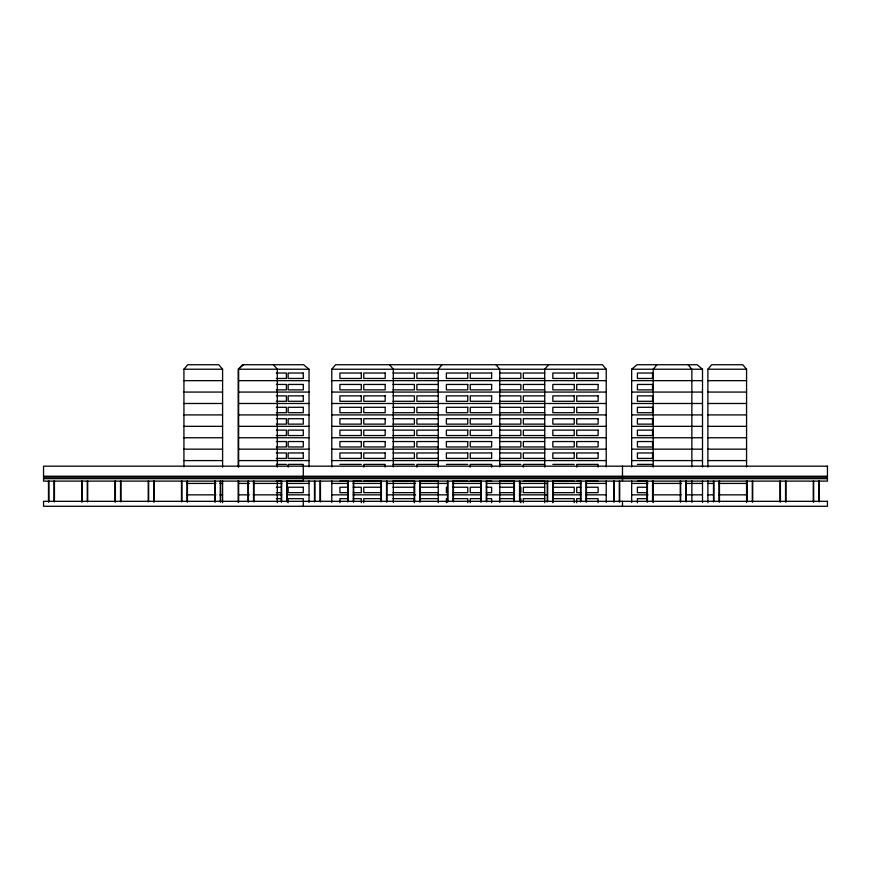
<?xml version="1.0" encoding="UTF-8"?>
<svg xmlns="http://www.w3.org/2000/svg" width="871" height="871" viewBox="0 0 871 871"><rect width="100%" height="100%" fill="white"/><g stroke="black" fill="none" stroke-linecap="round" stroke-linejoin="round"><path stroke-width="1.31" d="M183.933 466.932L183.933 369.228L187.733 364.731L218.795 364.731L222.595 369.228L222.595 467.096M238.632 466.932L238.632 369.228L242.432 364.731L303.652 364.731L309.031 369.228L309.031 466.932M331.786 466.932L331.786 369.228L335.585 364.731L602.427 364.731L606.227 369.228L606.227 466.932M442.043 364.731L438.244 369.228L438.265 467.096M548.512 364.731L544.713 369.228L544.723 467.096M656.995 364.731L653.196 369.228L653.196 467.096M707.894 467.096L707.894 369.228L711.694 364.731L742.756 364.731L746.567 369.228L746.567 466.932M243.564 364.731L238.186 369.228L238.186 466.932M631.66 466.932L631.66 369.228L637.039 364.731L697.127 364.731L702.505 369.228L702.505 466.932M183.933 369.228L222.595 369.228M238.632 369.228L309.031 369.228M331.786 369.228L606.227 369.228M631.66 369.228L702.505 369.228M707.894 369.228L746.567 369.228M276.325 373.028L286.407 373.028L286.407 378.46L276.325 378.46M392.995 373.028L414.389 373.028L414.389 378.46L392.995 378.46M438.265 373.028L416.871 373.028L416.871 378.45L438.265 378.45M499.464 373.028L520.858 373.028L520.858 378.46L499.464 378.46M544.723 373.028L523.329 373.028L523.329 378.45L544.723 378.45M183.933 380.649L222.595 380.649M238.632 380.649L309.031 380.649M331.786 380.649L606.227 380.649M631.66 380.649L702.505 380.649M707.894 380.649L746.567 380.649M276.325 384.449L286.407 384.449L286.407 389.87L276.325 389.87M392.995 384.449L414.389 384.449L414.389 389.87L392.995 389.87M438.265 384.449L416.871 384.449L416.871 389.87L438.265 389.87M499.464 384.449L520.858 384.449L520.858 389.87L499.464 389.87M544.723 384.449L523.329 384.449L523.329 389.87L544.723 389.87M183.933 392.07L222.595 392.07M238.632 392.07L309.031 392.07M331.786 392.07L606.227 392.07M631.66 392.07L702.505 392.07M707.894 392.07L746.567 392.07M276.325 395.87L286.407 395.87L286.407 401.291L276.325 401.291M392.995 395.87L414.389 395.87L414.389 401.291L392.995 401.291M438.265 395.87L416.871 395.87L416.871 401.281L438.265 401.281M499.464 395.87L520.858 395.87L520.858 401.291L499.464 401.291M544.723 395.87L523.329 395.87L523.329 401.281L544.723 401.281M183.933 403.491L222.595 403.491M238.632 403.491L309.031 403.491M331.786 403.491L606.227 403.491M631.66 403.491L702.505 403.491M707.894 403.491L746.567 403.491M276.325 407.29L286.407 407.29L286.407 412.712L276.325 412.712M392.995 407.29L414.389 407.29L414.389 412.712L392.995 412.712M438.265 407.29L416.871 407.29L416.871 412.702L438.265 412.702M499.464 407.29L520.858 407.29L520.858 412.712L499.464 412.712M544.723 407.29L523.329 407.29L523.329 412.702L544.723 412.702M183.933 414.912L222.595 414.912M238.632 414.912L309.031 414.912M331.786 414.912L606.227 414.912M631.66 414.912L702.505 414.912M707.894 414.912L746.567 414.912M276.325 418.711L286.407 418.711L286.407 424.133L276.325 424.133M392.995 418.711L414.389 418.711L414.389 424.133L392.995 424.133M438.265 418.711L416.871 418.711L416.871 424.123L438.265 424.123M499.464 418.711L520.858 418.711L520.858 424.133L499.464 424.133M544.723 418.711L523.329 418.711L523.329 424.123L544.723 424.123M183.933 426.333L222.595 426.333M238.632 426.333L309.031 426.333M331.786 426.333L606.227 426.333M631.66 426.333L702.505 426.333M707.894 426.333L746.567 426.333M276.325 430.122L286.407 430.122L286.407 435.554L276.325 435.554M392.995 430.122L414.389 430.122L414.389 435.554L392.995 435.554M438.265 430.122L416.871 430.122L416.871 435.544L438.265 435.544M499.464 430.122L520.858 430.122L520.858 435.554L499.464 435.554M544.723 430.122L523.329 430.122L523.329 435.544L544.723 435.544M183.933 437.754L222.595 437.754M238.632 437.754L309.031 437.754M331.786 437.754L606.227 437.754M631.66 437.754L702.505 437.754M707.894 437.754L746.567 437.754M276.325 441.543L286.407 441.543L286.407 446.975L276.325 446.975M392.995 441.543L414.389 441.543L414.389 446.975L392.995 446.975M438.265 441.543L416.871 441.543L416.871 446.965L438.265 446.965M499.464 441.543L520.858 441.543L520.858 446.975L499.464 446.975M544.723 441.543L523.329 441.543L523.329 446.965L544.723 446.965M183.933 449.164L222.595 449.164M238.632 449.164L309.031 449.164M331.786 449.164L606.227 449.164M631.66 449.164L702.505 449.164M707.894 449.164L746.567 449.164M276.325 452.964L286.407 452.964L286.407 458.396L276.325 458.396M392.995 452.964L414.389 452.964L414.389 458.396L392.995 458.396M438.265 452.964L416.871 452.964L416.871 458.386L438.265 458.386M499.464 452.964L520.858 452.964L520.858 458.396L499.464 458.396M544.723 452.964L523.329 452.964L523.329 458.386L544.723 458.386M183.933 460.585L222.595 460.585M238.632 460.585L309.031 460.585M331.786 460.585L606.227 460.585M631.66 460.585L702.505 460.585M707.894 460.585L746.567 460.585M276.325 464.385L286.407 464.385M339.908 464.385L361.302 464.385M392.995 464.385L414.389 464.385M438.265 464.385L416.871 464.385L416.871 467.096M446.377 464.385L467.771 464.385M499.464 464.385L520.858 464.385M544.723 464.385L523.329 464.385L523.329 467.096M552.835 464.385L574.229 464.385M637.409 464.385L652.531 464.385M43.55 476.219L827.45 476.219M43.55 477.243L827.45 477.243M43.55 478.669L827.45 478.669M276.325 481.238L281.366 481.238M288.159 481.228L303.282 481.228M339.908 481.238L347.932 481.238M353.278 481.238L361.302 481.238M363.773 481.228L381.16 481.228M392.995 481.238L414.389 481.238M419.539 481.228L438.265 481.228M453.062 481.238L467.771 481.238M470.242 481.228L480.944 481.228M486.29 481.228L491.636 481.228M499.464 481.238L514.173 481.238M523.329 481.228L544.723 481.228M552.835 481.238L574.229 481.238M576.711 481.228L580.717 481.228M586.063 481.228L598.105 481.228M637.409 481.238L647.491 481.238M186.59 483.427L215.932 483.427M219.928 483.427L222.595 483.427M238.632 483.427L249.302 483.427M253.298 483.427L281.845 483.427M287.278 483.427L309.031 483.427M331.786 483.427L347.834 483.427M353.18 483.427L381.269 483.427M386.615 483.427L415.63 483.427M419.637 483.427L447.607 483.427M452.953 483.427L481.042 483.427M486.388 483.427L514.064 483.427M519.421 483.427L547.38 483.427M552.737 483.427L580.815 483.427M586.172 483.427L606.227 483.427M631.66 483.427L647.97 483.427M653.196 483.427L681.187 483.427M686.522 483.427L702.505 483.427M707.894 483.427L713.229 483.427M718.564 483.427L746.567 483.427M276.325 487.227L281.366 487.227M347.932 487.227L339.908 487.227L339.908 492.659L347.932 492.659M353.278 487.227L361.302 487.227L361.302 492.659L353.278 492.659M381.16 487.227L363.773 487.227L363.773 492.648L381.16 492.648M392.995 487.227L414.389 487.227L414.389 492.659L392.995 492.659M419.539 487.227L438.265 487.227M453.062 487.227L467.771 487.227L467.771 492.659L453.062 492.659M480.944 487.227L470.242 487.227L470.242 492.648L480.944 492.648M486.29 487.227L491.636 487.227L491.636 492.648L486.29 492.648M499.464 487.227L514.173 487.227M544.723 487.227L523.329 487.227L523.329 492.648L544.723 492.648M552.835 487.227L574.229 487.227L574.229 492.659L552.835 492.659M580.717 487.227L576.711 487.227L576.711 492.648L580.717 492.648M586.063 487.227L598.105 487.227L598.105 492.648L586.063 492.648M647.491 487.227L637.409 487.227L637.409 492.659L647.491 492.659M276.325 492.659L281.366 492.659M419.539 492.648L438.265 492.648M499.464 492.659L514.173 492.659M186.59 494.848L215.932 494.848M219.928 494.848L222.595 494.848M238.632 494.848L249.302 494.848M253.298 494.848L281.845 494.848M287.278 494.848L309.031 494.848M331.786 494.848L347.834 494.848M353.18 494.848L381.269 494.848M386.615 494.848L415.63 494.848M419.637 494.848L447.607 494.848M452.953 494.848L481.042 494.848M486.388 494.848L514.064 494.848M519.421 494.848L547.38 494.848M552.737 494.848L580.815 494.848M586.172 494.848L606.227 494.848M631.66 494.848L647.97 494.848M653.196 494.848L681.187 494.848M686.522 494.848L702.505 494.848M707.894 494.848L713.229 494.848M718.564 494.848L746.567 494.848M276.325 498.648L281.366 498.648M347.932 498.648L339.908 498.648L339.908 502.719M353.278 498.648L361.302 498.648L361.302 502.719M381.16 498.648L363.773 498.648L363.773 502.709M392.995 498.648L414.389 498.648L414.389 502.719M419.539 498.648L438.265 498.648M453.062 498.648L467.771 498.648L467.771 502.719M480.944 498.648L470.242 498.648L470.242 502.709M486.29 498.648L491.636 498.648L491.636 502.709M499.464 498.648L514.173 498.648M544.723 498.648L523.329 498.648L523.329 502.709M552.835 498.648L574.229 498.648L574.229 502.719M580.717 498.648L576.711 498.648L576.711 502.709M586.063 498.648L598.105 498.648L598.105 502.709M647.491 498.648L637.409 498.648L637.409 502.719M688.057 364.731L691.857 369.228L691.857 466.932M495.958 364.731L499.769 369.228L499.769 466.932M389.5 364.731L393.3 369.228L393.3 466.932M273.494 364.731L277.294 369.228L277.294 467.096M819.208 481.108L819.208 501.957M818.805 481.108L818.805 501.315M813.666 481.108L813.666 501.957M813.253 481.108L813.253 501.957M785.958 481.108L785.958 501.957M785.544 481.108L785.544 501.957M780.416 481.108L780.416 501.957M780.002 481.108L780.002 501.957M752.707 481.108L752.707 501.957M752.294 481.108L752.294 501.957M747.166 481.108L747.166 501.315M746.752 481.108L746.752 501.957M746.567 480.89L746.567 502.458M719.457 481.108L719.457 501.957M719.043 481.108L719.043 501.957M713.915 481.108L713.915 501.315M713.501 481.108L713.501 501.957M707.894 480.89L707.894 502.719M702.505 480.89L702.505 502.458M691.857 480.89L691.857 502.458M686.206 481.108L686.206 501.957M685.793 481.108L685.793 501.315M680.665 481.108L680.665 501.957M680.251 481.108L680.251 501.957M653.196 480.89L653.196 502.458M652.956 481.108L652.956 501.957M652.542 481.108L652.542 501.315M647.414 481.108L647.414 501.957M647.001 481.108L647.001 501.957M631.66 480.89L631.66 502.458M622.482 466.17L622.482 481.108M622.482 501.315L622.482 506.269M619.706 481.108L619.706 501.957M619.292 481.108L619.292 501.957M614.164 481.108L614.164 501.957M613.75 481.108L613.75 501.957M606.227 480.89L606.227 502.458M598.105 467.096L598.105 464.385L576.711 464.385L576.711 467.096M586.455 481.108L586.455 501.957M586.041 481.108L586.041 501.957M580.913 481.108L580.913 501.315M580.5 481.108L580.5 501.957M553.205 481.108L553.205 501.957M552.791 481.108L552.835 502.719M547.663 481.108L547.663 501.315M547.249 481.108L547.249 501.957M544.713 480.89L544.723 502.709M520.858 487.227L520.858 492.659M520.858 498.648L520.858 502.719M519.954 481.108L519.954 501.957M519.541 481.108L519.541 501.315M514.413 481.108L514.413 501.315M513.999 481.108L513.999 501.957M499.769 480.89L499.769 502.458M491.636 467.096L491.636 464.385L470.242 464.385L470.242 467.096M486.704 481.108L486.704 501.957M486.29 481.108L486.29 501.315M481.162 481.108L481.162 501.957M480.748 481.108L480.748 501.957M453.453 481.108L453.453 501.957M453.04 481.108L453.04 501.315M447.901 481.108L447.901 501.957M447.498 481.108L447.498 501.957M446.377 487.227L446.377 492.659M446.377 498.648L446.377 502.719M438.244 480.89L438.265 502.709M420.203 481.108L420.203 501.957M419.789 481.108L419.789 501.957M414.65 481.108L414.65 501.957M414.248 481.108L414.248 501.957M393.3 480.89L393.3 502.458M386.953 481.108L386.953 501.957M386.539 481.108L386.539 501.957M385.178 467.096L385.178 464.385L363.773 464.385L363.773 467.096M381.4 481.108L381.4 501.315M380.986 481.108L380.986 501.957M353.702 481.108L353.702 501.957M353.288 481.108L353.288 501.957M348.15 481.108L348.15 501.315M347.736 481.108L347.736 501.957M331.786 480.89L331.786 502.458M320.452 481.108L320.452 501.957M320.038 481.108L320.038 501.315M314.899 481.108L314.899 501.315M314.485 481.108L314.485 501.957M309.031 480.89L309.031 502.458M303.293 481.108L303.282 464.385L288.159 464.385L288.159 467.096M303.293 506.269L303.282 498.648L288.159 498.648L288.159 502.709M287.19 481.108L287.19 501.957M286.788 481.108L286.788 501.315M281.649 481.108L281.649 501.957M281.235 481.108L281.235 501.957M277.294 480.89L277.294 502.719M253.94 481.108L253.94 501.957M253.537 481.108L253.537 501.315M248.398 481.108L248.398 501.957M247.985 481.108L247.985 501.957M238.632 480.89L238.632 502.458M238.186 480.89L238.186 502.458M222.595 480.89L222.595 502.719M220.69 481.108L220.69 501.957M220.276 481.108L220.276 501.957M215.148 481.108L215.148 501.957M214.734 481.108L214.734 501.957M187.439 481.108L187.439 501.957M187.025 481.108L187.025 501.957M181.897 481.108L181.897 501.315M181.484 481.108L181.484 501.957M154.189 481.108L154.189 501.957M153.775 481.108L153.775 501.957M148.647 481.108L148.647 501.315M148.233 481.108L148.233 501.957M120.938 481.108L120.938 501.957M120.525 481.108L120.525 501.315M115.397 481.108L115.397 501.957M114.983 481.108L114.983 501.957M87.688 481.108L87.688 501.957M87.274 481.108L87.274 501.315M82.146 481.108L82.146 501.957M81.732 481.108L81.732 501.957M54.438 481.108L54.438 501.957M54.024 481.108L54.024 501.315M48.896 481.108L48.896 501.957M48.482 481.108L48.482 501.957M303.282 373.028L288.159 373.028L288.159 378.45L303.282 378.45L303.282 373.028M361.302 373.028L339.908 373.028L339.908 378.46L361.302 378.46L361.302 373.028M385.178 373.028L363.773 373.028L363.773 378.45L385.178 378.45L385.178 373.028M467.771 373.028L446.377 373.028L446.377 378.46L467.771 378.46L467.771 373.028M491.636 373.028L470.242 373.028L470.242 378.45L491.636 378.45L491.636 373.028M574.229 373.028L552.835 373.028L552.835 378.46L574.229 378.46L574.229 373.028M598.105 373.028L576.711 373.028L576.711 378.45L598.105 378.45L598.105 373.028M652.531 373.028L637.409 373.028L637.409 378.46L652.531 378.46L652.531 373.028M303.282 384.449L288.159 384.449L288.159 389.87L303.282 389.87L303.282 384.449M361.302 384.449L339.908 384.449L339.908 389.87L361.302 389.87L361.302 384.449M385.178 384.449L363.773 384.449L363.773 389.87L385.178 389.87L385.178 384.449M467.771 384.449L446.377 384.449L446.377 389.87L467.771 389.87L467.771 384.449M491.636 384.449L470.242 384.449L470.242 389.87L491.636 389.87L491.636 384.449M574.229 384.449L552.835 384.449L552.835 389.87L574.229 389.87L574.229 384.449M598.105 384.449L576.711 384.449L576.711 389.87L598.105 389.87L598.105 384.449M652.531 384.449L637.409 384.449L637.409 389.87L652.531 389.87L652.531 384.449M303.282 395.87L288.159 395.87L288.159 401.281L303.282 401.281L303.282 395.87M361.302 395.87L339.908 395.87L339.908 401.291L361.302 401.291L361.302 395.87M385.178 395.87L363.773 395.87L363.773 401.281L385.178 401.281L385.178 395.87M467.771 395.87L446.377 395.87L446.377 401.291L467.771 401.291L467.771 395.87M491.636 395.87L470.242 395.87L470.242 401.281L491.636 401.281L491.636 395.87M574.229 395.87L552.835 395.87L552.835 401.291L574.229 401.291L574.229 395.87M598.105 395.87L576.711 395.87L576.711 401.281L598.105 401.281L598.105 395.87M652.531 395.87L637.409 395.87L637.409 401.291L652.531 401.291L652.531 395.87M303.282 407.29L288.159 407.29L288.159 412.702L303.282 412.702L303.282 407.29M361.302 407.29L339.908 407.29L339.908 412.712L361.302 412.712L361.302 407.29M385.178 407.29L363.773 407.29L363.773 412.702L385.178 412.702L385.178 407.29M467.771 407.29L446.377 407.29L446.377 412.712L467.771 412.712L467.771 407.29M491.636 407.29L470.242 407.29L470.242 412.702L491.636 412.702L491.636 407.29M574.229 407.29L552.835 407.29L552.835 412.712L574.229 412.712L574.229 407.29M598.105 407.29L576.711 407.29L576.711 412.702L598.105 412.702L598.105 407.29M652.531 407.29L637.409 407.29L637.409 412.712L652.531 412.712L652.531 407.29M303.282 418.711L288.159 418.711L288.159 424.123L303.282 424.123L303.282 418.711M361.302 418.711L339.908 418.711L339.908 424.133L361.302 424.133L361.302 418.711M385.178 418.711L363.773 418.711L363.773 424.123L385.178 424.123L385.178 418.711M467.771 418.711L446.377 418.711L446.377 424.133L467.771 424.133L467.771 418.711M491.636 418.711L470.242 418.711L470.242 424.123L491.636 424.123L491.636 418.711M574.229 418.711L552.835 418.711L552.835 424.133L574.229 424.133L574.229 418.711M598.105 418.711L576.711 418.711L576.711 424.123L598.105 424.123L598.105 418.711M652.531 418.711L637.409 418.711L637.409 424.133L652.531 424.133L652.531 418.711M303.282 430.122L288.159 430.122L288.159 435.544L303.282 435.544L303.282 430.122M361.302 430.122L339.908 430.122L339.908 435.554L361.302 435.554L361.302 430.122M385.178 430.122L363.773 430.122L363.773 435.544L385.178 435.544L385.178 430.122M467.771 430.122L446.377 430.122L446.377 435.554L467.771 435.554L467.771 430.122M491.636 430.122L470.242 430.122L470.242 435.544L491.636 435.544L491.636 430.122M574.229 430.122L552.835 430.122L552.835 435.554L574.229 435.554L574.229 430.122M598.105 430.122L576.711 430.122L576.711 435.544L598.105 435.544L598.105 430.122M652.531 430.122L637.409 430.122L637.409 435.554L652.531 435.554L652.531 430.122M303.282 441.543L288.159 441.543L288.159 446.965L303.282 446.965L303.282 441.543M361.302 441.543L339.908 441.543L339.908 446.975L361.302 446.975L361.302 441.543M385.178 441.543L363.773 441.543L363.773 446.965L385.178 446.965L385.178 441.543M467.771 441.543L446.377 441.543L446.377 446.975L467.771 446.975L467.771 441.543M491.636 441.543L470.242 441.543L470.242 446.965L491.636 446.965L491.636 441.543M574.229 441.543L552.835 441.543L552.835 446.975L574.229 446.975L574.229 441.543M598.105 441.543L576.711 441.543L576.711 446.965L598.105 446.965L598.105 441.543M652.531 441.543L637.409 441.543L637.409 446.975L652.531 446.975L652.531 441.543M303.282 452.964L288.159 452.964L288.159 458.386L303.282 458.386L303.282 452.964M361.302 452.964L339.908 452.964L339.908 458.396L361.302 458.396L361.302 452.964M385.178 452.964L363.773 452.964L363.773 458.386L385.178 458.386L385.178 452.964M467.771 452.964L446.377 452.964L446.377 458.396L467.771 458.396L467.771 452.964M491.636 452.964L470.242 452.964L470.242 458.386L491.636 458.386L491.636 452.964M574.229 452.964L552.835 452.964L552.835 458.396L574.229 458.396L574.229 452.964M598.105 452.964L576.711 452.964L576.711 458.386L598.105 458.386L598.105 452.964M652.531 452.964L637.409 452.964L637.409 458.396L652.531 458.396L652.531 452.964M827.45 466.17L43.55 466.17L43.55 481.108L827.45 481.108L827.45 466.17M303.282 487.227L288.159 487.227L288.159 492.648L303.282 492.648L303.282 487.227M827.45 501.315L43.55 501.315L43.55 506.269L827.45 506.269L827.45 501.315"/></g></svg>
